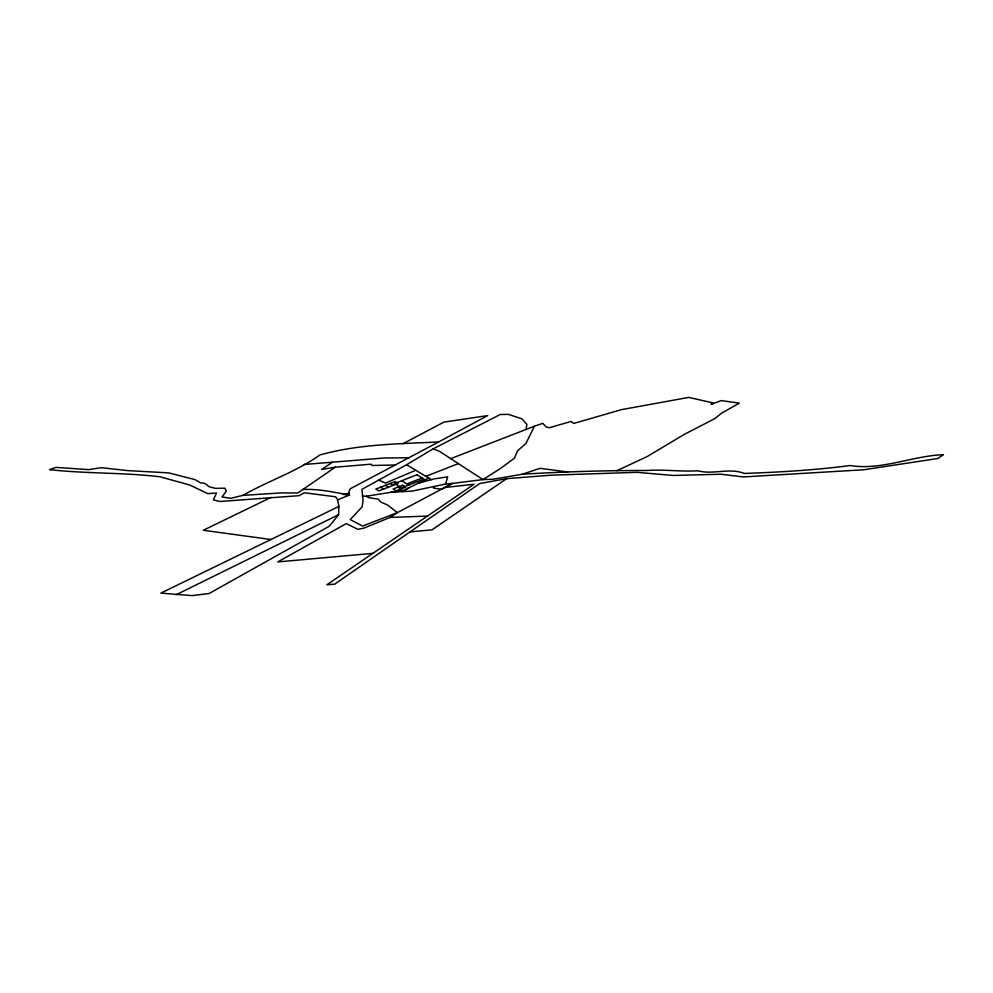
<?xml version="1.0" encoding="UTF-8"?>
<svg xmlns="http://www.w3.org/2000/svg" width="993" height="993" viewBox="0 0 993 993"><rect width="100%" height="100%" fill="white"/><g stroke="black" fill="none" stroke-linecap="round" stroke-linejoin="round"><path stroke-width="1.49" d="M338.886 506.418L160.854 593.131L192.145 595.601L209.126 593.504L329.229 526.278L338.625 514.697L338.886 506.418L337.608 499.814L335.597 496.785L304.379 492.764L298.93 495.693L219.925 501.477L213.371 499.851L216.486 493.049L207.835 493.645L189.713 484.994L159.972 476.777C123.182 472.383 86.317 473.76 49.65 469.664L55.893 467.38L88.588 469.615L101.522 467.703L127.414 470.583L168.736 472.891L195.124 479.644L200.387 482.772L204.744 483.318L209.101 486.707L215.295 488.357L224.927 488.196L226.305 491.2L222.022 496.972L230.624 498.325L243.012 495.37L281.081 492.913L297.826 492.987L335.262 467.206L371.134 464.178L372.003 465.469L395.363 465.022M526.042 429.448L526.873 424.371L521.995 418.86L508.416 414.366L500.273 414.491L433.134 448.848L406.584 464.749L361.936 489.35L363.028 500.509L362.135 506.852L350.219 519.624L362.582 526.054L397.386 512.624L452.535 483.38L482.983 479.594L493 479.247L522.405 474.207L540.068 468.336L567.723 471.985M390.969 492.28L412.07 491.113L445.572 484.038L447.682 476.851L434.289 478.849L418.115 483.318M434.04 486.781L433.432 488.084L441.525 489.226L452.535 483.38L445.572 484.038M616.876 470.719L647.175 456.557L684.016 434.537L714.699 418.661L721.824 413.026L739.351 403.146L721.228 400.576L710.951 404.499L713.21 402.935L688.77 397.399L621.531 409.625L573.681 423.477L571.198 421.429L549.253 427.735L546.262 427.027L542.799 423.328L534.47 426.183L525.893 443.548L517.663 450.661L514.337 458.245L500.807 468.237L482.983 479.594L439.427 451.306L433.134 448.848M522.405 474.207C563.726 471.712 605.234 470.446 646.716 470.496C663.845 469.23 680.701 471.861 697.756 470.769C713.222 474.989 729.123 467.455 744.303 473.438C779.629 472.184 815.03 470.161 850.095 465.518C881.499 470.657 912.008 455.861 943.35 454.707L937.864 458.481L863.662 469.776L743.174 476.938L721.067 474.244L673.167 475.461L636.823 472.32L551.016 475.188L506.641 478.663L479.681 483.566L334.678 584.169L326.896 584.778L474.033 484.249L444.752 487.513M506.641 478.663L432.017 529.852L410.047 531.888M332.233 462.353L321.521 469.466L335.262 467.206M373.058 553.349L277.779 561.926L346.284 523.609L357.865 529.306L363.773 528.152L390.088 517.44L397.386 512.624L387.766 505.164L380.778 501.986L378.184 499.156L368.391 497.58L366.442 496.227L362.308 496.103M402.873 491.56L408.979 487.762M243.012 495.37C268.073 480.811 296.038 472.035 319.808 454.993C358.237 444.144 398.901 443.846 438.596 441.984L487.724 415.583L443.846 422.137L402.848 443.797M302.865 489.487C318.616 488.717 334.045 492.243 349.164 494.986L349.052 491.237L350.392 488.717L438.596 441.984M175.947 594.844L338.625 514.697M271.151 497.356L203.304 530.25L270.915 539.522M428.802 478.117L403.965 490.194L366.442 496.227M337.608 499.814L349.61 495.023L343.144 494.415L349.114 493.223M425.86 476.342L458.456 463.57M422.211 477.956L407.8 483.566L409.625 484.671M450.797 458.629L534.47 426.183M304.119 464.476L384.353 457.972L409.054 457.81M390.088 517.44L427.846 516.062M378.681 480.115L385.47 483.082L415.782 470.26L431.297 479.631M414.714 469.627L415.782 470.26L406.584 464.749M401.606 480.786L408.669 485.043M397.908 487.129L400.936 488.966M390.249 483.467L393.29 485.304M385.445 485.341L388.486 487.178M380.642 487.215L383.683 489.04M395.053 481.605L375.838 489.077L378.879 490.914L398.094 483.43L395.053 481.605M416.973 474.791L394.519 483.541L401.582 487.799L424.036 479.06L416.973 474.791M402.711 485.267L393.104 489.003L396.133 490.84L405.74 487.104L402.711 485.267"/></g></svg>
